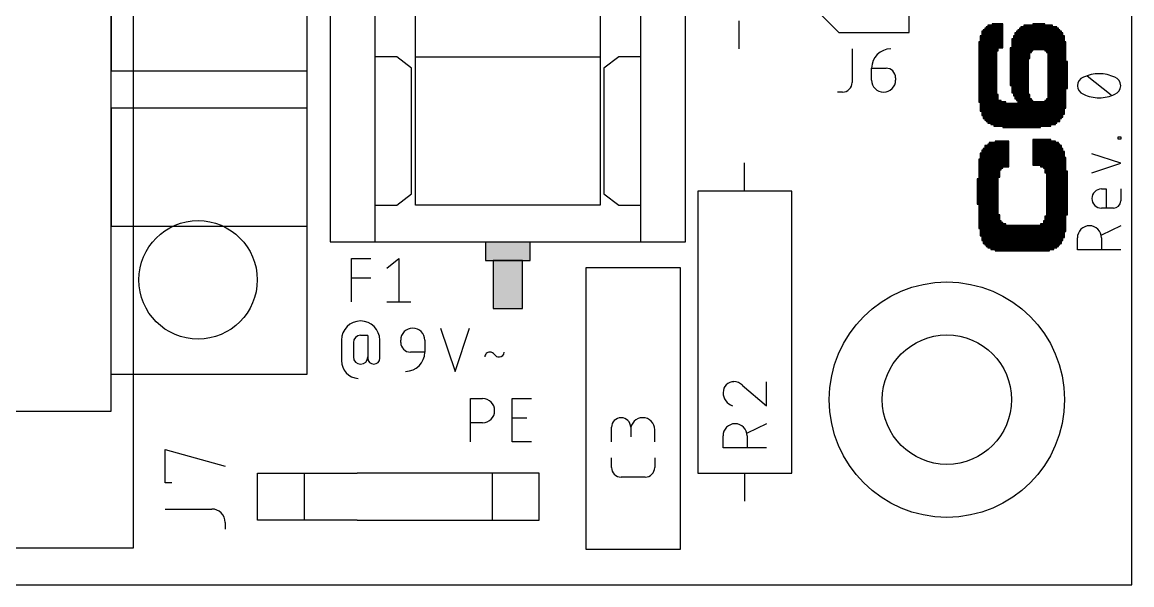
# Model space of a CAD drawing. Extents: x 0 to 3.54, y 0 to 3.31.
# Drawn here: x 2.362 to 3.543, y 0 to 0.598 of the extents above; entities that cross this region are included whole.
import ezdxf

# ---------------------------------------------------------------- set-up
doc = ezdxf.new("R2010")
doc.units = 0
doc.layers.add('DRAWING', color=7, linetype='Continuous')

# ---------------------------------------------------------------- blocks, each defined once
blk = doc.blocks.new('RECT')
at = {"linetype": 'Continuous'}
blk.add_hatch(color=7, dxfattribs=at).paths.add_polyline_path([(-0.01969, -0.01969), (0.01969, -0.01969), (0.01969, 0.01969), (-0.01969, 0.01969)])
blk.add_lwpolyline([(-0.01969, -0.01969), (0.01969, -0.01969), (0.01969, 0.01969), (-0.01969, 0.01969)], close=True, dxfattribs=at)

msp = doc.modelspace()

# ---------------------------------------------------------------- linework, layer by layer
at = {"layer": 'DRAWING'}
for p, q in [((3.5433, 0), (3.5433, 3.3071)), ((2.4805, 2.0861), (2.4805, 0.0389)), ((2.4569, 0.2239), (2.4569, 1.9011)), ((2.6656, 0.2239), (2.6656, 1.9011)), ((2.7807, 0.5614), (2.7807, 1.0339)), ((2.9775, 1.0339), (2.9775, 0.5614)), ((2.4569, 0.6727), (2.4569, 0.5468)), ((2.6901, 0.6323), (2.6901, 0.3646)), ((2.7374, 0.6323), (2.7374, 0.3646)), ((3.0208, 0.5614), (3.0208, 0.6323)), ((3.0681, 0.3646), (3.0681, 0.6323)), ((3.2062, 0.6125), (3.2313, 0.5875)), ((3.3063, 0.5875), (3.3063, 0.6125)), ((3.125, 0.6), (3.125, 0.57)), ((3.2313, 0.5875), (3.2813, 0.5875)), ((3.2813, 0.5875), (3.3063, 0.5875)), ((3.2456, 0.57), (3.2456, 0.5342)), ((2.761, 0.5614), (2.7374, 0.5614)), ((2.7767, 0.5496), (2.761, 0.5614)), ((2.7807, 0.4039), (2.7807, 0.5614)), ((2.7807, 0.5614), (2.9775, 0.5614)), ((2.7807, 0.4039), (2.7807, 0.5614)), ((2.9775, 0.5614), (2.9775, 0.4039)), ((2.9775, 0.5614), (2.9775, 0.4039)), ((2.9972, 0.5614), (2.9814, 0.5496)), ((3.0208, 0.5614), (2.9972, 0.5614)), ((3.0208, 0.4039), (3.0208, 0.5614)), ((2.4569, 0.5468), (2.6656, 0.5468)), ((2.7767, 0.4157), (2.7767, 0.5496)), ((2.9814, 0.5496), (2.9814, 0.4157)), ((3.2663, 0.5496), (3.2817, 0.5496)), ((3.2663, 0.5368), (3.2663, 0.5496)), ((3.2919, 0.5393), (3.2919, 0.5368)), ((3.5212, 0.5206), (3.4957, 0.541)), ((3.2354, 0.524), (3.2302, 0.524)), ((2.4569, 0.5074), (2.4569, 0.3814)), ((2.4569, 0.5074), (2.6656, 0.5074)), ((3.5289, 0.474), (3.5289, 0.4766)), ((3.5289, 0.4766), (3.5315, 0.4766)), ((3.5315, 0.474), (3.5289, 0.474)), ((3.5315, 0.4766), (3.5315, 0.474)), ((3.5315, 0.4483), (3.5008, 0.4585)), ((3.1312, 0.4188), (3.1312, 0.4488)), ((3.5008, 0.4381), (3.5315, 0.4483)), ((2.761, 0.4039), (2.7767, 0.4157)), ((2.9814, 0.4157), (2.9972, 0.4039)), ((3.0813, 0.4188), (3.0813, 0.1188)), ((3.1813, 0.4188), (3.0813, 0.4188)), ((3.1813, 0.1188), (3.1813, 0.4188)), ((3.511, 0.421), (3.5161, 0.421)), ((3.5161, 0.421), (3.5161, 0.4006)), ((3.5315, 0.421), (3.5315, 0.4083)), ((2.7374, 0.4039), (2.761, 0.4039)), ((2.9775, 0.4039), (2.7807, 0.4039)), ((2.9972, 0.4039), (3.0208, 0.4039)), ((3.0208, 0.3646), (3.0208, 0.4039)), ((3.5238, 0.4006), (3.511, 0.4006)), ((2.4569, 0.3814), (2.6656, 0.3814)), ((3.5315, 0.3819), (3.511, 0.3717)), ((3.4855, 0.3563), (3.4855, 0.3691)), ((3.511, 0.3691), (3.511, 0.3563)), ((2.6901, 0.3646), (3.0208, 0.3646)), ((3.0208, 0.3646), (3.0681, 0.3646)), ((3.5315, 0.3563), (3.4855, 0.3563)), ((2.7129, 0.301), (2.7129, 0.347)), ((2.7129, 0.347), (2.7333, 0.347)), ((2.7503, 0.3368), (2.7631, 0.347)), ((2.7631, 0.347), (2.7631, 0.301)), ((2.9625, 0.0375), (2.9625, 0.3375)), ((2.9625, 0.3375), (3.0625, 0.3375)), ((3.0625, 0.3375), (3.0625, 0.0375)), ((2.7129, 0.3266), (2.7333, 0.3266)), ((2.7503, 0.301), (2.7758, 0.301)), ((2.8076, 0.273), (2.8229, 0.227)), ((2.8229, 0.227), (2.8383, 0.273)), ((2.702, 0.2602), (2.702, 0.2385)), ((2.7301, 0.2653), (2.7224, 0.2653)), ((2.7301, 0.2653), (2.7301, 0.2411)), ((2.7429, 0.2411), (2.7429, 0.2602)), ((2.7652, 0.2577), (2.7652, 0.2602)), ((2.7907, 0.2602), (2.7907, 0.2474)), ((2.7148, 0.2577), (2.7148, 0.2423)), ((2.7907, 0.2474), (2.7754, 0.2474)), ((2.4569, 0.1845), (2.4569, 0.2239)), ((2.4569, 0.2239), (2.6656, 0.2239)), ((3.1543, 0.1905), (3.1543, 0.216)), ((3.1287, 0.2122), (3.1543, 0.1905)), ((2.8395, 0.152), (2.8395, 0.198)), ((2.8395, 0.198), (2.8523, 0.198)), ((2.8839, 0.152), (2.8839, 0.198)), ((2.8839, 0.198), (2.9044, 0.198)), ((2.1656, 0.1845), (2.4569, 0.1845)), ((2.8839, 0.1776), (2.8993, 0.1776)), ((2.8523, 0.1724), (2.8395, 0.1724)), ((2.9895, 0.1521), (2.9895, 0.1675)), ((3.0099, 0.1675), (3.0099, 0.1572)), ((3.1543, 0.1713), (3.1338, 0.1611)), ((3.0355, 0.1521), (3.0355, 0.1649)), ((3.1083, 0.1458), (3.1083, 0.1585)), ((3.1338, 0.1585), (3.1338, 0.1458)), ((2.5143, 0.1084), (2.5143, 0.144)), ((2.5143, 0.144), (2.5782, 0.1262)), ((2.9044, 0.152), (2.8839, 0.152)), ((3.1543, 0.1458), (3.1083, 0.1458)), ((2.9895, 0.1247), (2.9895, 0.1349)), ((3.0355, 0.1349), (3.0355, 0.1247)), ((2.6125, 0.0688), (2.6125, 0.1188)), ((2.6125, 0.1188), (2.6625, 0.1188)), ((2.6625, 0.1188), (2.7187, 0.1188)), ((2.6625, 0.1188), (2.6625, 0.0688)), ((2.8063, 0.1188), (2.7187, 0.1188)), ((2.8625, 0.1188), (2.8063, 0.1188)), ((2.9125, 0.1188), (2.8625, 0.1188)), ((2.8625, 0.1188), (2.8625, 0.0688)), ((2.9125, 0.0688), (2.9125, 0.1188)), ((3.0813, 0.1188), (3.1813, 0.1188)), ((3.1312, 0.1188), (3.1312, 0.0888)), ((2.5214, 0.1084), (2.5143, 0.1084)), ((3.0253, 0.1145), (2.9997, 0.1145)), ((2.5143, 0.0806), (2.564, 0.0806)), ((2.5782, 0.0664), (2.5782, 0.0593)), ((2.6625, 0.0688), (2.6125, 0.0688)), ((2.7187, 0.0688), (2.6625, 0.0688)), ((2.7187, 0.0688), (2.8063, 0.0688)), ((2.8063, 0.0688), (2.8625, 0.0688)), ((2.8625, 0.0688), (2.9125, 0.0688)), ((2.4805, 0.0389), (0.7482, 0.0389)), ((3.0625, 0.0375), (2.9625, 0.0375)), ((0, 0), (3.5433, 0))]:
    msp.add_line(p, q, dxfattribs=at)
for centre, radius in [((2.5494, 0.3243), 0.063), ((3.3465, 0.1969), 0.1252), ((3.3465, 0.1969), 0.0688)]:
    msp.add_circle(centre, radius, dxfattribs=at)
for centre, radius, start, end in [((3.2868, 0.5496), 0.0204, 90.0003, 180), ((3.2817, 0.5393), 0.0102, 0, 90), ((3.5085, 0.5057), 0.0379, 90.0001, 115.9889), ((3.5085, 0.5057), 0.0379, 64.0112, 90), ((3.2354, 0.5342), 0.0102, 270, 0), ((3.2791, 0.5368), 0.0128, 180, 0), ((3.4949, 0.5308), 0.00946, 108.924, 180.0001), ((3.522, 0.5308), 0.00946, 0, 71.0747), ((3.4949, 0.5308), 0.00946, 180, 251.0758), ((3.5085, 0.5559), 0.0379, 244.0111, 269.9999), ((3.5085, 0.5559), 0.0379, 270, 295.9888), ((3.522, 0.5308), 0.00946, 288.9254, 359.9998), ((3.511, 0.4108), 0.0102, 90, 270), ((3.5238, 0.4083), 0.00767, 270, 0), ((3.4982, 0.3691), 0.0128, 0, 180), ((2.7224, 0.2602), 0.0204, 0, 180), ((2.7779, 0.2602), 0.0128, 0, 180), ((2.7224, 0.2577), 0.00767, 90, 179.9991), ((2.7754, 0.2577), 0.0102, 180, 270), ((2.7212, 0.2385), 0.0192, 180, 266.05), ((2.7224, 0.2423), 0.00767, 180, 0), ((2.7365, 0.2411), 0.00639, 180, 0), ((2.7703, 0.2474), 0.0204, 270, 0), ((2.8598, 0.2423), 0.00511, 89.9986, 180), ((2.8598, 0.2411), 0.00639, 36.8699, 89.9989), ((2.8701, 0.2487), 0.00639, 216.8697, 270.0013), ((2.8701, 0.2474), 0.00511, 270.0014, 0), ((3.1198, 0.2045), 0.0115, 90, 180), ((3.1198, 0.2037), 0.0124, 43.6034, 90.0002), ((3.123, 0.2045), 0.0148, 180.0001, 252.0554), ((2.8523, 0.1852), 0.0128, 270, 90), ((2.9997, 0.1675), 0.0102, 0, 180), ((3.0227, 0.1649), 0.0128, 0, 180), ((3.121, 0.1585), 0.0128, 0, 180), ((2.9997, 0.1247), 0.0102, 180.0014, 270), ((3.0253, 0.1247), 0.0102, 270, 0), ((2.564, 0.0664), 0.0142, 0, 90)]:
    msp.add_arc(centre, radius, start, end, dxfattribs=at)

# ---------------------------------------------------------------- block references
at = {"layer": 'DRAWING', "rotation": 90}
for p, xscale, yscale in [((3.3876, 0.5431), 2.479, 0.0406), ((3.3892, 0.5431), 2.560299999999999, 0.0406), ((3.3908, 0.5431), 2.641599999999999, 0.0406), ((3.3924, 0.5431), 2.641599999999999, 0.0406), ((3.394, 0.5423), 2.682199999999999, 0.0406), ((3.3956, 0.5431), 2.7229, 0.0406), ((3.3972, 0.5423), 2.7635, 0.0406), ((3.3988, 0.5423), 2.7635, 0.0406), ((3.4004, 0.5823), 0.7315000000000002, 0.0406), ((3.402, 0.5839), 0.6502, 0.0406), ((3.4036, 0.5839), 0.6502, 0.0406), ((3.4052, 0.5839), 0.6502, 0.0406), ((3.4244, 0.5391), 2.682199999999999, 0.0406), ((3.426, 0.5399), 2.7229, 0.0406), ((3.4276, 0.5399), 2.7229, 0.0406), ((3.4292, 0.5407), 2.7635, 0.0406), ((3.4308, 0.5407), 2.7635, 0.0406), ((3.4324, 0.5407), 2.7635, 0.0406), ((3.434, 0.5775), 0.8941, 0.0406), ((3.4356, 0.5807), 0.7315000000000002, 0.0406), ((3.4372, 0.5815), 0.6909, 0.0406), ((3.4388, 0.5831), 0.6909, 0.0406), ((3.4404, 0.5831), 0.6909, 0.0406), ((3.442, 0.5831), 0.6909, 0.0406), ((3.4436, 0.5831), 0.6909, 0.0406), ((3.4452, 0.5831), 0.6909, 0.0406), ((3.4468, 0.5831), 0.6909, 0.0406), ((3.4484, 0.5831), 0.6909, 0.0406), ((3.45, 0.5831), 0.6909, 0.0406), ((3.4516, 0.5815), 0.6909, 0.0406), ((3.4532, 0.5807), 0.7315000000000002, 0.0406), ((3.4548, 0.5415), 2.7229, 0.0406), ((3.4564, 0.5415), 2.7229, 0.0406), ((3.458, 0.5423), 2.682199999999999, 0.0406), ((3.4596, 0.5415), 2.641599999999999, 0.0406), ((3.4612, 0.5415), 2.641599999999999, 0.0406), ((3.4628, 0.5423), 2.600999999999999, 0.0406), ((3.4644, 0.5423), 2.519699999999999, 0.0406), ((3.3828, 0.5439), 2.032, 0.0406), ((3.3844, 0.5439), 2.275799999999999, 0.0406), ((3.386, 0.5431), 2.3978, 0.0406), ((3.4164, 0.5519), 1.463, 0.0406), ((3.418, 0.5519), 1.625599999999999, 0.0406), ((3.4196, 0.5519), 1.788199999999999, 0.0406), ((3.4212, 0.5519), 1.869399999999999, 0.0406), ((3.4228, 0.5383), 2.641599999999999, 0.0406), ((3.466, 0.5415), 2.479, 0.0406), ((3.4676, 0.5423), 2.357099999999999, 0.0406), ((3.4692, 0.5423), 2.275799999999999, 0.0406), ((3.4708, 0.5423), 2.1133, 0.0406), ((3.3812, 0.5455), 1.625599999999999, 0.0406), ((3.4148, 0.5511), 1.016, 0.0406), ((3.4724, 0.5423), 1.788199999999999, 0.0406), ((3.474, 0.5423), 0.7315000000000002, 0.0406), ((3.4004, 0.5047), 0.8534, 0.0406), ((3.434, 0.5039), 0.8941, 0.0406), ((3.402, 0.5015), 0.6909, 0.0406), ((3.4036, 0.5015), 0.6909, 0.0406), ((3.4052, 0.5007), 0.6502, 0.0406), ((3.4068, 0.4999), 0.6909, 0.0406), ((3.4084, 0.4999), 0.6909, 0.0406), ((3.41, 0.4991), 0.6502, 0.0406), ((3.4116, 0.4991), 0.6502, 0.0406), ((3.4132, 0.4991), 0.6502, 0.0406), ((3.4148, 0.4991), 0.6502, 0.0406), ((3.4164, 0.4991), 0.6502, 0.0406), ((3.418, 0.4991), 0.6502, 0.0406), ((3.4196, 0.4991), 0.6502, 0.0406), ((3.4212, 0.4991), 0.6502, 0.0406), ((3.4356, 0.5015), 0.7722, 0.0406), ((3.4372, 0.5007), 0.7315000000000002, 0.0406), ((3.4388, 0.4999), 0.6909, 0.0406), ((3.4404, 0.4999), 0.6909, 0.0406), ((3.442, 0.4999), 0.6909, 0.0406), ((3.4436, 0.4999), 0.6909, 0.0406), ((3.4452, 0.4999), 0.6909, 0.0406), ((3.4468, 0.5007), 0.6502, 0.0406), ((3.4484, 0.5007), 0.6502, 0.0406), ((3.45, 0.5007), 0.6502, 0.0406), ((3.4516, 0.5015), 0.6909, 0.0406), ((3.4532, 0.5023), 0.7315000000000002, 0.0406), ((3.4388, 0.4599), 0.6909, 0.0406), ((3.4404, 0.4599), 0.6909, 0.0406), ((3.442, 0.4599), 0.6909, 0.0406), ((3.4436, 0.4599), 0.6909, 0.0406), ((3.4452, 0.4599), 0.6909, 0.0406), ((3.4468, 0.4591), 0.7315000000000002, 0.0406), ((3.4484, 0.4591), 0.7315000000000002, 0.0406), ((3.45, 0.4583), 0.7722, 0.0406), ((3.4516, 0.4559), 0.8941, 0.0406), ((3.4532, 0.4143), 3.0074, 0.0406), ((3.4548, 0.4143), 3.0074, 0.0406), ((3.4564, 0.4151), 2.966699999999999, 0.0406), ((3.3844, 0.4143), 2.4384, 0.0406), ((3.386, 0.4135), 2.560299999999999, 0.0406), ((3.3876, 0.4143), 2.682199999999999, 0.0406), ((3.3892, 0.4135), 2.7229, 0.0406), ((3.3908, 0.4135), 2.804199999999999, 0.0406), ((3.3924, 0.4143), 2.8448, 0.0406), ((3.394, 0.4135), 2.8854, 0.0406), ((3.3956, 0.4135), 2.8854, 0.0406), ((3.3972, 0.4135), 2.8854, 0.0406), ((3.3988, 0.4135), 2.966699999999999, 0.0406), ((3.4004, 0.4135), 2.966699999999999, 0.0406), ((3.402, 0.4527), 0.9754, 0.0406), ((3.4036, 0.4567), 0.7722, 0.0406), ((3.4052, 0.4575), 0.7315000000000002, 0.0406), ((3.4068, 0.4583), 0.6909, 0.0406), ((3.4084, 0.4583), 0.6909, 0.0406), ((3.41, 0.4583), 0.6909, 0.0406), ((3.4116, 0.4583), 0.6909, 0.0406), ((3.458, 0.4143), 2.926099999999999, 0.0406), ((3.4596, 0.4143), 2.926099999999999, 0.0406), ((3.4612, 0.4151), 2.8854, 0.0406), ((3.4628, 0.4143), 2.8448, 0.0406), ((3.4644, 0.4151), 2.804199999999999, 0.0406), ((3.466, 0.4151), 2.7229, 0.0406), ((3.4676, 0.4151), 2.641599999999999, 0.0406), ((3.4692, 0.4151), 2.479, 0.0406), ((3.4708, 0.4151), 2.3165, 0.0406), ((3.3812, 0.4159), 1.869399999999999, 0.0406), ((3.3828, 0.4151), 2.235199999999999, 0.0406), ((3.4724, 0.4151), 1.9914, 0.0406), ((3.474, 0.4167), 1.1786, 0.0406), ((3.3796, 0.4183), 0.6909, 0.0406), ((3.402, 0.3743), 0.9754, 0.0406), ((3.4516, 0.3735), 0.9346999999999999, 0.0406), ((3.4036, 0.3711), 0.8128, 0.0406), ((3.4052, 0.3703), 0.7722, 0.0406), ((3.4068, 0.3695), 0.7315000000000002, 0.0406), ((3.4084, 0.3695), 0.7315000000000002, 0.0406), ((3.41, 0.3687), 0.6909, 0.0406), ((3.4116, 0.3687), 0.6909, 0.0406), ((3.4132, 0.3687), 0.6909, 0.0406), ((3.4148, 0.3687), 0.6909, 0.0406), ((3.4164, 0.3687), 0.6909, 0.0406), ((3.418, 0.3687), 0.6909, 0.0406), ((3.4196, 0.3687), 0.6909, 0.0406), ((3.4212, 0.3687), 0.6909, 0.0406), ((3.4228, 0.3687), 0.6909, 0.0406), ((3.4244, 0.3687), 0.6909, 0.0406), ((3.426, 0.3687), 0.6909, 0.0406), ((3.4276, 0.3687), 0.6909, 0.0406), ((3.4292, 0.3687), 0.6909, 0.0406), ((3.4308, 0.3687), 0.6909, 0.0406), ((3.4324, 0.3687), 0.6909, 0.0406), ((3.434, 0.3687), 0.6909, 0.0406), ((3.4356, 0.3687), 0.6909, 0.0406), ((3.4372, 0.3687), 0.6909, 0.0406), ((3.4388, 0.3687), 0.6909, 0.0406), ((3.4404, 0.3687), 0.6909, 0.0406), ((3.442, 0.3687), 0.6909, 0.0406), ((3.4436, 0.3687), 0.6909, 0.0406), ((3.4452, 0.3687), 0.6909, 0.0406), ((3.4468, 0.3695), 0.7315000000000002, 0.0406), ((3.4484, 0.3695), 0.7315000000000002, 0.0406), ((3.45, 0.3711), 0.8128, 0.0406), ((2.8791, 0.3547), 0.5, 1.199999999999999), ((2.8791, 0.3193), 1.3, 0.8)]:
    msp.add_blockref('RECT', p, dxfattribs=dict(at, xscale=xscale, yscale=yscale))

doc.saveas('drawing.dxf')
